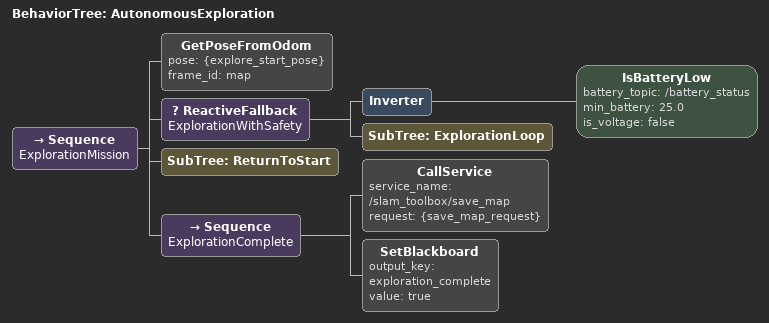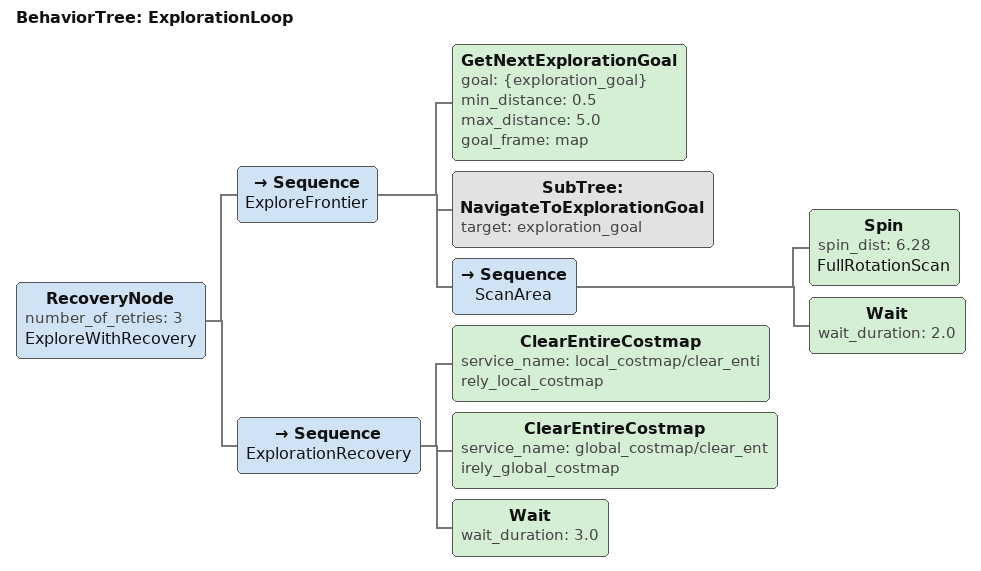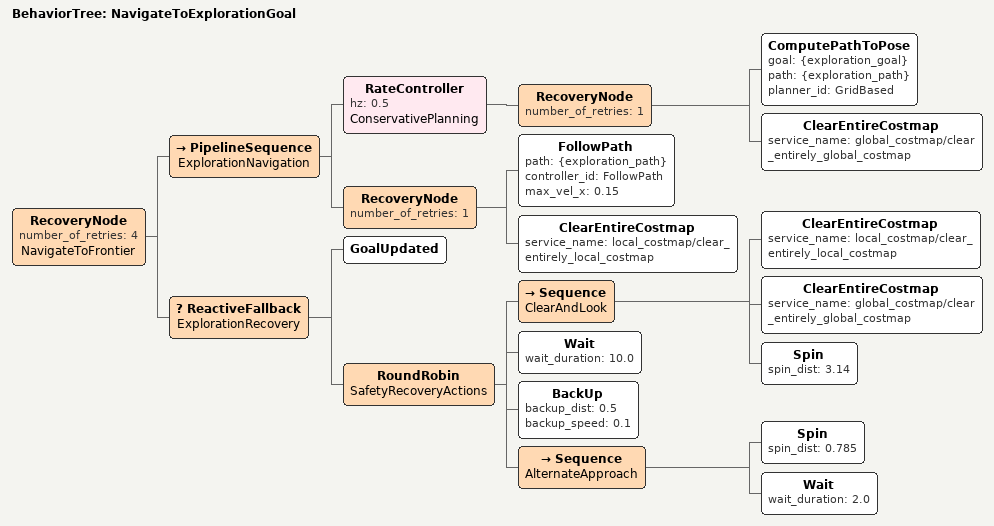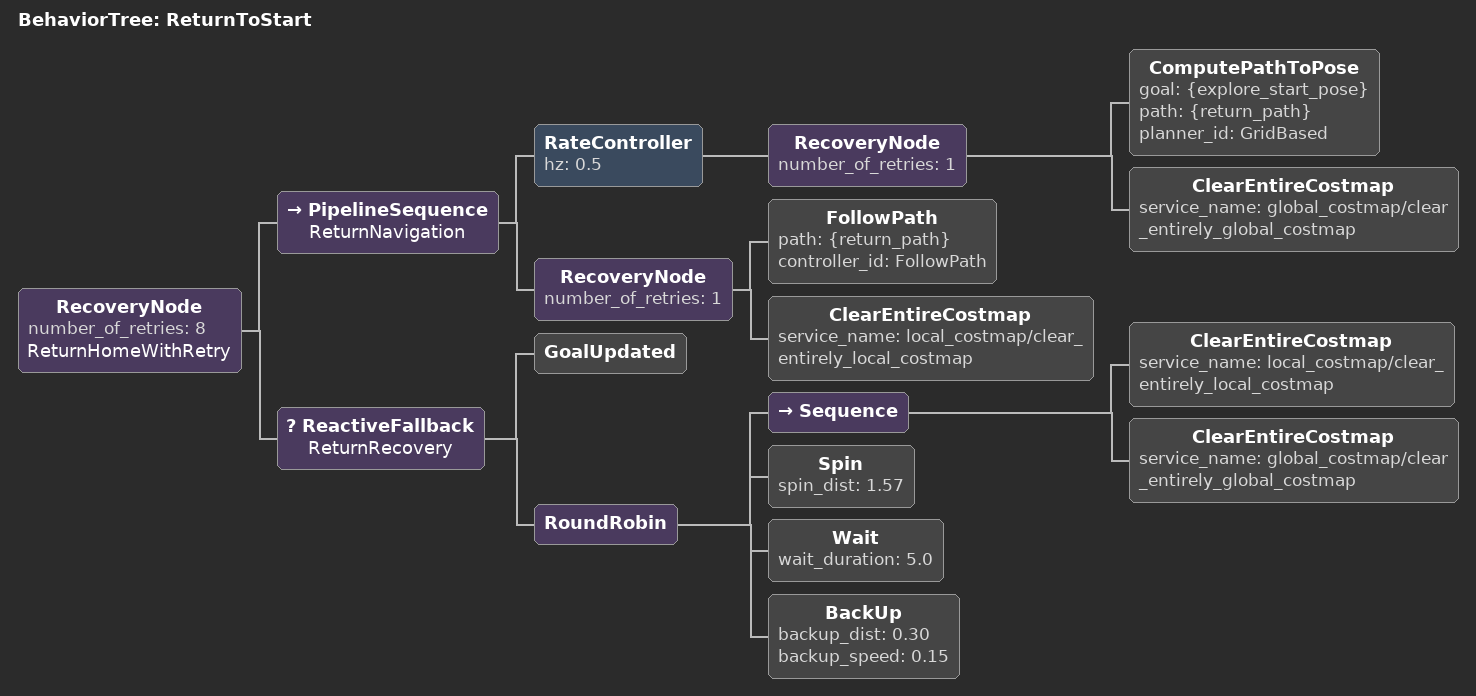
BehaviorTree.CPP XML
<root BTCPP_format="4" main_tree_to_execute="AutonomousExploration">

  <!-- Main exploration behavior tree -->
  <BehaviorTree ID="AutonomousExploration">

    <Sequence name="ExplorationMission">

      <!-- 1. Store starting position for return home -->
      <GetPoseFromOdom pose="{explore_start_pose}" frame_id="map"/>

      <!-- 2. Main exploration loop with safety monitoring -->
      <ReactiveFallback name="ExplorationWithSafety">

        <!-- Safety check: Battery level -->
        <Inverter>
          <IsBatteryLow battery_topic="/battery_status"
                        min_battery="25.0"
                        is_voltage="false"/>
        </Inverter>

        <!-- Execute exploration until complete -->
        <SubTree ID="ExplorationLoop"/>

      </ReactiveFallback>

      <!-- 3. Return to starting position -->
      <SubTree ID="ReturnToStart"/>

      <!-- 4. Final actions -->
      <Sequence name="ExplorationComplete">
        <!-- Save map -->
        <CallService service_name="/slam_toolbox/save_map"
                     request="{save_map_request}"/>

        <!-- Set completion flag -->
        <SetBlackboard output_key="exploration_complete" value="true"/>
      </Sequence>

    </Sequence>

  </BehaviorTree>

  <!-- Subtree: Main exploration loop -->
  <BehaviorTree ID="ExplorationLoop">

    <RecoveryNode number_of_retries="3" name="ExploreWithRecovery">

      <!-- Primary exploration sequence -->
      <Sequence name="ExploreFrontier">

        <!-- Get next exploration goal (frontier) -->
        <GetNextExplorationGoal goal="{exploration_goal}"
                               min_distance="0.5"
                               max_distance="5.0"
                               goal_frame="map"/>

        <!-- Navigate to exploration frontier -->
        <SubTree ID="NavigateToExplorationGoal" target="exploration_goal"/>

        <!-- Perform detailed scan at frontier -->
        <Sequence name="ScanArea">
          <!-- Rotate to scan surroundings -->
          <Spin spin_dist="6.28" name="FullRotationScan"/>

          <!-- Wait for map update -->
          <Wait wait_duration="2.0"/>
        </Sequence>

      </Sequence>

      <!-- Recovery: Try alternative frontier -->
      <Sequence name="ExplorationRecovery">
        <!-- Clear costmaps -->
        <ClearEntireCostmap service_name="local_costmap/clear_entirely_local_costmap"/>
        <ClearEntireCostmap service_name="global_costmap/clear_entirely_global_costmap"/>

        <!-- Short wait and retry -->
        <Wait wait_duration="3.0"/>
      </Sequence>

    </RecoveryNode>

  </BehaviorTree>

  <!-- Subtree: Navigate to exploration goal -->
  <BehaviorTree ID="NavigateToExplorationGoal">

    <RecoveryNode number_of_retries="4" name="NavigateToFrontier">

      <!-- Navigation with conservative replanning -->
      <PipelineSequence name="ExplorationNavigation">

        <!-- Plan path to frontier -->
        <RateController hz="0.5" name="ConservativePlanning">
          <RecoveryNode number_of_retries="1">
            <ComputePathToPose goal="{exploration_goal}"
                              path="{exploration_path}"
                              planner_id="GridBased"/>
            <ClearEntireCostmap service_name="global_costmap/clear_entirely_global_costmap"/>
          </RecoveryNode>
        </RateController>

        <!-- Follow path cautiously -->
        <RecoveryNode number_of_retries="1">
          <!-- Use slower speed for exploration safety -->
          <FollowPath path="{exploration_path}"
                     controller_id="FollowPath"
                     max_vel_x="0.15"/>
          <ClearEntireCostmap service_name="local_costmap/clear_entirely_local_costmap"/>
        </RecoveryNode>

      </PipelineSequence>

      <!-- Enhanced recovery for unknown terrain -->
      <ReactiveFallback name="ExplorationRecovery">
        <GoalUpdated/>
        <RoundRobin name="SafetyRecoveryActions">
          <!-- 1. Clear costmaps and short spin -->
          <Sequence name="ClearAndLook">
            <ClearEntireCostmap service_name="local_costmap/clear_entirely_local_costmap"/>
            <ClearEntireCostmap service_name="global_costmap/clear_entirely_global_costmap"/>
            <Spin spin_dist="3.14"/>
          </Sequence>

          <!-- 2. Wait longer for dynamic obstacles -->
          <Wait wait_duration="10.0"/>

          <!-- 3. Back up more conservatively -->
          <BackUp backup_dist="0.5" backup_speed="0.1"/>

          <!-- 4. Try different angle -->
          <Sequence name="AlternateApproach">
            <Spin spin_dist="0.785"/>  <!-- 45 degrees -->
            <Wait wait_duration="2.0"/>
          </Sequence>
        </RoundRobin>
      </ReactiveFallback>

    </RecoveryNode>

  </BehaviorTree>

  <!-- Subtree: Return to starting position -->
  <BehaviorTree ID="ReturnToStart">

    <RecoveryNode number_of_retries="8" name="ReturnHomeWithRetry">

      <!-- Navigate back to start -->
      <PipelineSequence name="ReturnNavigation">

        <RateController hz="0.5">
          <RecoveryNode number_of_retries="1">
            <ComputePathToPose goal="{explore_start_pose}"
                              path="{return_path}"
                              planner_id="GridBased"/>
            <ClearEntireCostmap service_name="global_costmap/clear_entirely_global_costmap"/>
          </RecoveryNode>
        </RateController>

        <RecoveryNode number_of_retries="1">
          <FollowPath path="{return_path}" controller_id="FollowPath"/>
          <ClearEntireCostmap service_name="local_costmap/clear_entirely_local_costmap"/>
        </RecoveryNode>

      </PipelineSequence>

      <!-- Standard recovery for return journey -->
      <ReactiveFallback name="ReturnRecovery">
        <GoalUpdated/>
        <RoundRobin>
          <Sequence>
            <ClearEntireCostmap service_name="local_costmap/clear_entirely_local_costmap"/>
            <ClearEntireCostmap service_name="global_costmap/clear_entirely_global_costmap"/>
          </Sequence>
          <Spin spin_dist="1.57"/>
          <Wait wait_duration="5.0"/>
          <BackUp backup_dist="0.30" backup_speed="0.15"/>
        </RoundRobin>
      </ReactiveFallback>

    </RecoveryNode>

  </BehaviorTree>

</root>
